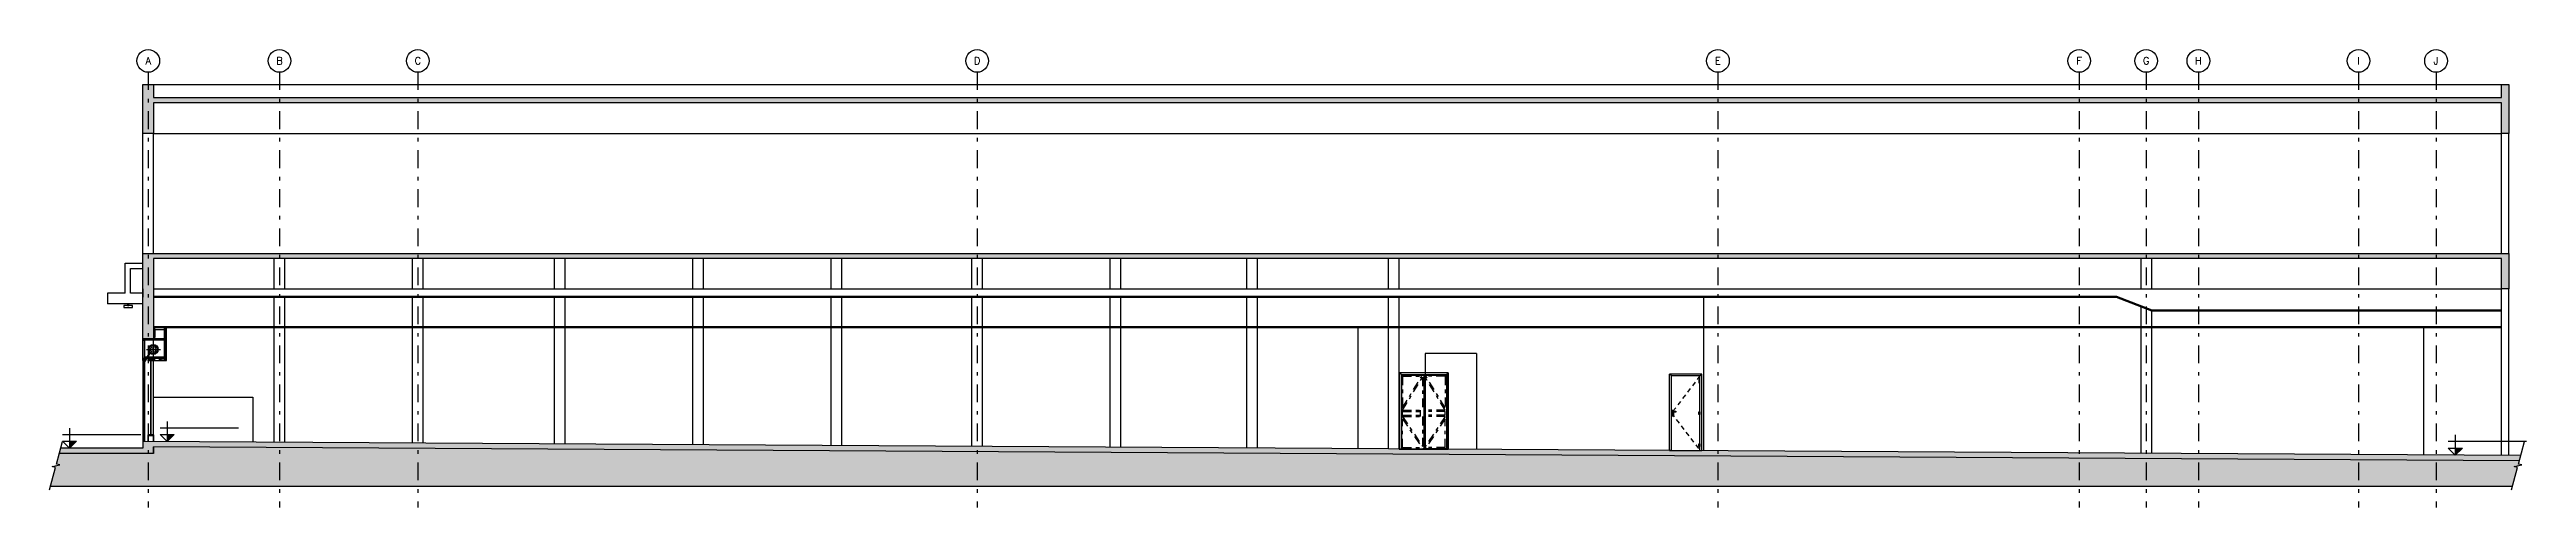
# Model space of a CAD drawing. Header units: metres. Extents: x -367 to 368, y -238 to 223.
# Drawn here: x 197.4 to 267.2, y -1.9 to 11 of the extents above; entities that cross this region are included whole.
import ezdxf
from ezdxf.enums import TextEntityAlignment as Align

# ---------------------------------------------------------------- set-up
doc = ezdxf.new("R2010")
doc.units = ezdxf.units.M
for name, pattern in [('DIVIDE', [31.75, 12.7, -6.35, 0, -6.35, 0, -6.35]), ('LA_BAU_BASES GERAIS_R00$0$LA_BAU_CORTE BB_R00$0$DASHDOT2', [0.5, 0.25, -0.125, 0, -0.125]), ('LA_BAU_BASES GERAIS_R00$0$LA_BAU_CORTE BB_R00$0$DASHED2', [0.375, 0.25, -0.125]), ('LA_BAU_BASES GERAIS_R00$0$LA_BAU_EIXO CORTE BB_R00$0$DASHDOT', [1, 0.5, -0.25, 0, -0.25])]:
    doc.linetypes.add(name, pattern=pattern)
for name, color, linetype in [('ELE-INSTALAÇÕES', 160, 'Continuous'), ('LA_BAU_BASES GERAIS_R00$0$base', 253, 'Continuous'), ('LA_BAU_BASES GERAIS_R00$0$LA_BAU_CORTE BB_R00$0$ARQ-HAC-252', 252, 'Continuous'), ('LA_BAU_BASES GERAIS_R00$0$LA_BAU_CORTE BB_R00$0$ARQ-IND-DES', 2, 'Continuous'), ('LA_BAU_BASES GERAIS_R00$0$LA_BAU_CORTE BB_R00$0$ARQ-IND-PRJ', 8, 'LA_BAU_BASES GERAIS_R00$0$LA_BAU_CORTE BB_R00$0$DASHED2'), ('LA_BAU_BASES GERAIS_R00$0$LA_BAU_EIXO CORTE BB_R00$0$ARQ-EXO', 9, 'LA_BAU_BASES GERAIS_R00$0$LA_BAU_EIXO CORTE BB_R00$0$DASHDOT'), ('LA_BAU_BASES GERAIS_R00$0$LA_BAU_EIXO CORTE BB_R00$0$ARQ-SMB', 1, 'Continuous'), ('LA_BAU_BASES GERAIS_R00$0$LA_BAU_EIXO CORTE BB_R00$0$ARQ-TXT', 7, 'Continuous')]:
    doc.layers.add(name, color=color, linetype=linetype)
doc.styles.add('LA_BAU_BASES GERAIS_R00$0$LA_BAU_EIXO CORTE BB_R00$0$R80-100-RS', font='romans.shx', dxfattribs={"height": 0.203})
doc.styles.add('LA_BAU_BASES GERAIS_R00$0$R60-125-RS', font='romans.shx', dxfattribs={"height": 0.19})
doc.styles.add('LA_BAU_BASES GERAIS_R00$0$R80-100-RS', font='romans.shx', dxfattribs={"height": 0.203})

# ---------------------------------------------------------------- blocks, each defined once
blk = doc.blocks.new('LA_BAU_BASES GERAIS_R00$0$SIMB-INICA-NÍVEL 100')
blk.add_hatch(color=256).paths.add_polyline_path([(2, 2), (0, 2), (0, 0)])
for p, q in [((-2, 3.9), (20.07, 3.9)), ((-2, 2), (2, 2)), ((0, 5.71), (0, 0))]:
    blk.add_line(p, q)
blk.add_lwpolyline([(-2, 2), (0, 0), (2, 2)])
blk = doc.blocks.new('*U55')
at = {"layer": 'LA_BAU_BASES GERAIS_R00$0$LA_BAU_EIXO CORTE BB_R00$0$ARQ-EXO'}
blk.add_lwpolyline([(0, -0.319), (0, -12.584)], dxfattribs=at)
at = {"layer": 'LA_BAU_BASES GERAIS_R00$0$LA_BAU_EIXO CORTE BB_R00$0$ARQ-SMB'}
blk.add_circle((0, 0), 0.319, dxfattribs=at)
at = {"layer": 'LA_BAU_BASES GERAIS_R00$0$LA_BAU_EIXO CORTE BB_R00$0$ARQ-TXT', "style": 'LA_BAU_BASES GERAIS_R00$0$LA_BAU_EIXO CORTE BB_R00$0$R80-100-RS'}
blk.add_attdef('EIXO', text='', height=0.203, dxfattribs=at).set_placement((0, 0.106), align=Align.TOP_CENTER)
blk = doc.blocks.new('*U57')
for p, q in [((0.91, 2.15), (0, 2.15)), ((0, 0), (0, 2.15)), ((0.055, 2.1), (0, 2.15)), ((0.855, 2.1), (0.055, 2.1)), ((0.055, 0), (0.055, 2.1)), ((0.855, 2.1), (0.91, 2.15)), ((0.855, 0), (0.855, 2.1)), ((0.91, 0), (0.91, 2.15))]:
    blk.add_line(p, q)
at = {"ltscale": 0.1}
blk.add_line((0, 0), (0.91, 0), dxfattribs=at)
for points in [[(0.12, 1.104), (0.12, 1.125), (0.07, 1.125), (0.07, 0.975), (0.12, 0.975)], [(0.12, 0.975), (0.12, 1.08)]]:
    blk.add_lwpolyline(points)
blk.add_lwpolyline([(0.083, 1.08), (0.083, 1.104), (0.176, 1.104), (0.176, 1.08)], close=True)
blk.add_circle((0.094, 1.013), 0.0167)
at = {"layer": 'LA_BAU_BASES GERAIS_R00$0$LA_BAU_CORTE BB_R00$0$ARQ-HAC-252'}
for points in [[(0.855, 1.91), (0.855, 1.99), (0.825, 1.99), (0.825, 1.91)], [(0.855, 1.09), (0.855, 1.01), (0.825, 1.01), (0.825, 1.09)], [(0.855, 0.19), (0.855, 0.11), (0.825, 0.11), (0.825, 0.19)]]:
    blk.add_lwpolyline(points, close=True, dxfattribs=at)
at = {"layer": 'LA_BAU_BASES GERAIS_R00$0$LA_BAU_CORTE BB_R00$0$ARQ-IND-PRJ', "ltscale": 0.5}
for p, q in [((0.855, 2.1), (0.055, 1.05)), ((0.055, 1.05), (0.855, 0))]:
    blk.add_line(p, q, dxfattribs=at)
blk = doc.blocks.new('*U58')
at = {"layer": 'LA_BAU_BASES GERAIS_R00$0$LA_BAU_CORTE BB_R00$0$ARQ-IND-DES'}
blk.add_lwpolyline([(-0.183, -0.682), (-0.013, -0.048), (-0.11, -0.022), (0.11, 0.022), (0.013, 0.048), (0.183, 0.682)], dxfattribs=at)
blk = doc.blocks.new('LA_BAU_BASES GERAIS_R00')
at = {"layer": 'LA_BAU_BASES GERAIS_R00$0$base'}
h = blk.add_hatch(color=256, dxfattribs=at)
h.dxf.hatch_style = 1
h.paths.add_polyline_path([(266.7, 10.063), (266.5, 10.063), (266.5, 9.694), (200.3, 9.694), (200.3, 10.063), (200, 10.063), (200, 8.684), (200.3, 8.684), (200.3, 9.544), (266.5, 9.544), (266.5, 8.685), (266.7, 8.685)])
h = blk.add_hatch(color=256, dxfattribs=at)
h.dxf.hatch_style = 1
h.paths.add_polyline_path([(200.3, 5.159), (200.3, 2.898), (200, 2.898), (200, 5.299), (266.7, 5.299), (266.7, 4.299), (266.5, 4.299), (266.5, 5.159)])
h = blk.add_hatch(dxfattribs=at)
h.set_pattern_fill('ANSI37', color=256, scale=0.0025, style=0)
h.set_pattern_definition([(45, (385.8011856, 175.673692), (-0.00561266008, 0.00561266008), []), (135, (385.8011856, 175.673692), (-0.00561266008, -0.00561266008), [])])
h.paths.add_polyline_path([(200.64, 3.199), (200.66, 3.199), (200.66, 2.279), (200.473, 2.279), (200.473, 2.299), (200.64, 2.299)])
h.paths.add_polyline_path([(200.139, 2.299), (200.286, 2.299), (200.326, 2.299), (200.326, 2.279), (200.139, 2.279)])
h.paths.add_polyline_path([(200, 2.299), (200.04, 2.299), (200.04, 2.279), (200, 2.279)])
h = blk.add_hatch(color=256, dxfattribs=at)
h.dxf.hatch_style = 1
h.paths.add_polyline_path([(197.641, -0.341), (197.681, -0.191), (200, -0.191), (200, 0), (267.04, -0.393), (267, -0.543), (200.3, -0.151), (200.3, -0.341)])
h = blk.add_hatch(dxfattribs=at)
h.set_pattern_fill('EARTH', color=256, scale=0.08, angle=45)
h.paths.add_polyline_path([(266.95, -0.731), (266.853, -0.705), (267.072, -0.66), (266.976, -0.635), (267, -0.543), (200.3, -0.151), (200.3, -0.191), (200.3, -0.341), (197.641, -0.341), (197.563, -0.635), (197.659, -0.66), (197.44, -0.705), (197.537, -0.731), (197.395, -1.261), (266.808, -1.261)])
for p, q in [((200.3, 10.063), (266.5, 10.063)), ((200, 5.299), (200, 8.684)), ((200.3, 5.299), (200.3, 8.684)), ((200.3, 8.684), (266.5, 8.684)), ((266.5, 5.299), (266.5, 8.684)), ((266.7, 5.299), (266.7, 8.685)), ((199.5, 4.179), (199.5, 5.029)), ((199.5, 5.029), (200, 5.029)), ((203.7, 4.299), (203.7, 5.159)), ((204, 4.299), (204, 5.159)), ((207.6, 4.299), (207.6, 5.159)), ((207.9, 4.299), (207.9, 5.159)), ((211.6, 4.299), (211.6, 5.159)), ((211.9, 4.299), (211.9, 5.159)), ((215.5, 4.299), (215.5, 5.159)), ((215.8, 4.299), (215.8, 5.159)), ((219.4, 4.299), (219.4, 5.159)), ((219.7, 4.299), (219.7, 5.159)), ((223.37, 4.299), (223.37, 5.159)), ((223.67, 4.299), (223.67, 5.159)), ((227.27, 4.299), (227.27, 5.159)), ((227.57, 4.299), (227.57, 5.159)), ((231.12, 4.299), (231.12, 5.159)), ((231.42, 4.299), (231.42, 5.159)), ((235.12, 4.299), (235.12, 5.159)), ((235.42, 4.299), (235.42, 5.159)), ((256.328, 5.159), (256.328, 4.299)), ((256.628, 5.159), (256.628, 4.299)), ((199.65, 4.179), (199.65, 4.879)), ((199.65, 4.879), (200, 4.879)), ((200, 4.299), (200, 4.069)), ((200.3, 4.299), (266.5, 4.299)), ((266.5, -0.39), (266.5, 4.299)), ((266.7, -0.391), (266.7, 4.299)), ((199, 4.179), (199, 3.879)), ((199.5, 4.179), (199, 4.179)), ((200, 3.879), (199, 3.879)), ((200, 4.179), (199.65, 4.179)), ((199.99, 3.879), (199.99, 2.279)), ((203.7, 3.229), (203.7, 4.069)), ((204, 3.229), (204, 4.069)), ((207.6, 3.229), (207.6, 4.069)), ((207.9, 3.229), (207.9, 4.069)), ((211.6, 3.229), (211.6, 4.069)), ((211.9, 3.229), (211.9, 4.069)), ((215.5, 3.229), (215.5, 4.069)), ((215.8, 3.229), (215.8, 4.069)), ((219.4, 3.229), (219.4, 4.069)), ((219.7, 3.229), (219.7, 4.069)), ((223.37, 3.229), (223.37, 4.069)), ((223.67, 3.229), (223.67, 4.069)), ((227.27, 3.229), (227.27, 4.069)), ((227.57, 3.229), (227.57, 4.069)), ((231.12, 3.229), (231.12, 4.069)), ((231.42, 3.229), (231.42, 4.069)), ((235.12, 3.229), (235.12, 4.069)), ((235.42, 3.229), (235.42, 4.069)), ((243.995, 4.069), (243.995, 3.229)), ((256.328, 3.797), (256.328, 3.229)), ((256.628, 3.679), (256.628, 3.229)), ((200, 2.898), (200, 0.014)), ((200, 2.299), (200, 2.898)), ((200.038, 2.896), (200.002, 2.86)), ((200.038, 2.86), (200.002, 2.896)), ((200.6, 2.898), (200.04, 2.898)), ((200.6, 2.858), (200.04, 2.858)), ((200.04, 2.858), (200.04, 2.339)), ((200.04, 2.858), (200.04, 2.384)), ((200.292, 2.858), (200.292, 2.339)), ((266.5, 3.229), (200.3, 3.229)), ((266.5, 3.199), (200.3, 3.199)), ((200.338, 3.197), (200.302, 3.161)), ((200.338, 3.161), (200.302, 3.197)), ((200.338, 2.936), (200.302, 2.9)), ((200.338, 2.9), (200.302, 2.936)), ((200.34, 3.159), (200.34, 2.938)), ((200.34, 3.159), (200.6, 3.159)), ((200.6, 3.159), (200.6, 2.898)), ((200.6, 2.898), (200.6, 2.379)), ((200.638, 3.197), (200.602, 3.161)), ((200.638, 3.161), (200.602, 3.197)), ((200.638, 2.896), (200.602, 2.86)), ((200.638, 2.86), (200.602, 2.896)), ((200.64, 2.299), (200.64, 3.199)), ((200.66, 2.279), (200.66, 3.199)), ((203.7, -0.021), (203.7, 3.199)), ((204, -0.023), (204, 3.199)), ((207.6, -0.044), (207.6, 3.199)), ((207.9, -0.046), (207.9, 3.199)), ((211.6, -0.067), (211.6, 3.199)), ((211.9, -0.069), (211.9, 3.199)), ((215.5, -0.09), (215.5, 3.199)), ((215.8, -0.092), (215.8, 3.199)), ((219.4, -0.113), (219.4, 3.199)), ((219.7, -0.115), (219.7, 3.199)), ((223.37, -0.136), (223.37, 3.199)), ((223.67, -0.138), (223.67, 3.199)), ((227.27, -0.159), (227.27, 3.199)), ((227.57, -0.161), (227.57, 3.199)), ((231.12, -0.182), (231.12, 3.199)), ((231.42, -0.184), (231.42, 3.199)), ((234.26, -0.2), (234.26, 3.199)), ((235.12, -0.206), (235.12, 3.199)), ((235.42, -0.207), (235.42, 3.199)), ((243.995, 3.199), (243.995, -0.258)), ((256.328, 3.199), (256.328, -0.33)), ((256.628, 3.199), (256.628, -0.332)), ((264.299, 3.199), (264.299, -0.377)), ((200, 2.279), (199.99, 2.279)), ((200.038, 2.337), (200.002, 2.301)), ((200.038, 2.301), (200.002, 2.337)), ((200.037, 2.247), (200.19, 2.498)), ((200.037, 2.279), (200.037, 2.279)), ((200.037, 0), (200.037, 2.247)), ((200.117, 2.379), (200.04, 2.379)), ((200.093, 2.339), (200.04, 2.339)), ((200.057, 2.241), (200.205, 2.485)), ((200.057, 0), (200.057, 2.241)), ((200.104, 2.594), (200.492, 2.594)), ((200.6, 2.339), (200.116, 2.339)), ((200.139, 2.299), (200.139, 2.279)), ((200.139, 2.279), (200.326, 2.279)), ((200.6, 2.379), (200.141, 2.379)), ((200.22, 0.188), (200.22, 2.264)), ((200.23, 0.188), (200.23, 2.278)), ((200.324, 2.337), (200.288, 2.301)), ((200.324, 2.301), (200.288, 2.337)), ((200.3, 0.187), (200.3, 2.279)), ((200.326, 2.279), (200.329, 2.279)), ((200.329, 2.279), (200.47, 2.279)), ((200.473, 2.299), (200.64, 2.299)), ((200.473, 2.279), (200.66, 2.279)), ((200.511, 2.337), (200.475, 2.301)), ((200.511, 2.301), (200.475, 2.337)), ((200.66, 2.279), (200.493, 2.279)), ((200.638, 2.377), (200.602, 2.341)), ((200.638, 2.341), (200.602, 2.377)), ((235.42, 1.935), (235.42, -0.215)), ((235.471, 1.884), (235.42, 1.935)), ((236.803, 1.935), (235.42, 1.935)), ((235.471, 1.884), (236.759, 1.884)), ((235.471, 1.884), (235.471, -0.215)), ((235.481, 1.874), (235.481, -0.205)), ((235.481, 1.874), (236.749, 1.874)), ((236.114, 1.874), (236.114, -0.205)), ((236.749, 1.874), (236.749, -0.205)), ((236.759, 1.884), (236.803, 1.935)), ((236.759, 1.884), (236.759, -0.215)), ((236.803, 1.935), (236.803, -0.215)), ((200.15, -0.001), (200.15, 0.167)), ((200.3, -0.001), (200.3, 0.167)), ((200.3, 0.167), (200.3, -0.001)), ((200.299, -0.341), (197.641, -0.341)), ((200.299, -0.341), (200.3, -0.151)), ((235.42, -0.215), (236.803, -0.215)), ((235.481, -0.205), (236.142, -0.205)), ((236.749, -0.205), (236.087, -0.205)), ((197.395, -1.261), (266.808, -1.261))]:
    blk.add_line(p, q, dxfattribs=at)
at = {"layer": 'LA_BAU_BASES GERAIS_R00$0$base', "ltscale": 0.05}
blk.add_line((237.6, 2.484), (237.6, -0.22), dxfattribs=at)
at = {"layer": 'LA_BAU_BASES GERAIS_R00$0$base', "linetype": 'LA_BAU_BASES GERAIS_R00$0$LA_BAU_CORTE BB_R00$0$DASHDOT2'}
for p, q in [((235.513, 1.839), (235.513, 0.95)), ((235.513, 0.95), (236.054, 1.839)), ((235.513, 1.839), (236.054, 1.839)), ((235.513, 0.884), (236.079, 1.814)), ((236.079, 1.814), (236.079, 0.884)), ((236.717, 0.884), (236.149, 1.814)), ((236.149, 1.814), (236.149, 0.884)), ((236.715, 1.839), (236.174, 1.839)), ((236.717, 0.95), (236.175, 1.839)), ((236.717, 1.839), (236.717, 0.95)), ((235.513, 0.884), (235.513, 0.884)), ((235.513, 0.884), (236.114, 0.884)), ((235.513, 0.739), (235.513, 0.849)), ((235.513, 0.849), (236.01, 0.849)), ((235.513, 0.739), (236.01, 0.739)), ((235.513, 0.704), (236.114, 0.704)), ((235.513, 0.704), (236.079, -0.143)), ((236.01, 0.884), (236.01, 0.704)), ((236.079, 0.704), (236.079, -0.143)), ((236.717, 0.884), (236.149, 0.884)), ((236.717, 0.849), (236.149, 0.849)), ((236.149, 0.739), (236.149, 0.849)), ((236.717, 0.739), (236.149, 0.739)), ((236.149, 0.704), (236.149, -0.143)), ((236.717, 0.704), (236.149, 0.704)), ((236.717, 0.704), (236.149, -0.143)), ((236.717, 0.739), (236.717, 0.849)), ((236.75, 0.704), (236.749, 0.704)), ((235.513, -0.17), (235.513, 0.642)), ((235.513, 0.642), (236.057, -0.17)), ((236.717, 0.642), (236.173, -0.17)), ((236.717, -0.17), (236.717, 0.642)), ((235.513, -0.17), (236.057, -0.17)), ((236.717, -0.17), (236.172, -0.17))]:
    blk.add_line(p, q, dxfattribs=at)
at = {"layer": 'LA_BAU_BASES GERAIS_R00$0$base'}
for points in [[(266.7, 8.685), (266.5, 8.685), (266.5, 9.544), (200.3, 9.544), (200.3, 8.684), (200, 8.684), (200, 10.063), (200.3, 10.063), (200.3, 9.694), (266.5, 9.694)], [(266.5, 9.694), (266.5, 10.063), (266.7, 10.063), (266.7, 8.685)], [(199.563, 3.829), (199.603, 3.829), (199.603, 3.879), (199.563, 3.879), (199.563, 3.829)], [(200, 2.858), (200.04, 2.858), (200.04, 2.898), (200, 2.898), (200, 2.858)], [(200.002, 2.86), (200.038, 2.86), (200.038, 2.896), (200.002, 2.896), (200.002, 2.86)], [(200, 2.299), (200.04, 2.299), (200.04, 2.339), (200, 2.339), (200, 2.299)], [(200, 2.299), (200.04, 2.299), (200.04, 2.279), (200, 2.279)], [(200.002, 2.301), (200.038, 2.301), (200.038, 2.337), (200.002, 2.337), (200.002, 2.301)], [(200.326, 2.279), (200.326, 2.299), (200.139, 2.299)], [(200.473, 2.339), (200.473, 2.299), (200.513, 2.299), (200.513, 2.339), (200.286, 2.339)], [(200.286, 2.339), (200.286, 2.299), (200.326, 2.299)], [(200.326, 2.279), (200.326, 2.339)], [(200.473, 2.339), (200.473, 2.279), (200.47, 2.279), (200.47, 2.336), (200.329, 2.336), (200.329, 2.279)], [(267.04, -0.393), (200, 0), (200, -0.191), (197.681, -0.191)], [(267, -0.543), (200.3, -0.151), (200.3, -0.341), (197.681, -0.341)]]:
    blk.add_lwpolyline(points, dxfattribs=at)
for points in [[(200.3, 5.159), (200.3, 2.898), (200, 2.898), (200, 5.299), (266.7, 5.299), (266.7, 4.299), (266.5, 4.299), (266.5, 5.159)], [(199.708, 3.829), (199.458, 3.829), (199.458, 3.779), (199.708, 3.779)], [(200.3, 3.159), (200.34, 3.159), (200.34, 3.199), (200.3, 3.199)], [(200.3, 2.898), (200.34, 2.898), (200.34, 2.938), (200.3, 2.938)], [(200.302, 3.161), (200.338, 3.161), (200.338, 3.197), (200.302, 3.197)], [(200.302, 2.9), (200.338, 2.9), (200.338, 2.936), (200.302, 2.936)], [(200.6, 3.159), (200.64, 3.159), (200.64, 3.199), (200.6, 3.199)], [(200.6, 2.858), (200.64, 2.858), (200.64, 2.898), (200.6, 2.898)], [(200.602, 3.161), (200.638, 3.161), (200.638, 3.197), (200.602, 3.197)], [(200.602, 2.86), (200.638, 2.86), (200.638, 2.896), (200.602, 2.896)], [(200.23, 2.264), (200.23, 2.278), (200.22, 2.278), (200.22, 2.264), (200.219, 2.264), (200.219, 2.279), (200.231, 2.279), (200.231, 2.264)], [(200.288, 2.301), (200.324, 2.301), (200.324, 2.337), (200.288, 2.337)], [(200.475, 2.301), (200.511, 2.301), (200.511, 2.337), (200.475, 2.337)], [(200.6, 2.339), (200.64, 2.339), (200.64, 2.379), (200.6, 2.379)], [(200.602, 2.341), (200.638, 2.341), (200.638, 2.377), (200.602, 2.377)], [(200.31, 0.167), (200.31, 0.187), (200.14, 0.187), (200.14, 0.167)], [(200.22, 0.202), (200.22, 0.188), (200.23, 0.188), (200.23, 0.202), (200.231, 0.202), (200.231, 0.187), (200.219, 0.187), (200.219, 0.202)]]:
    blk.add_lwpolyline(points, close=True, dxfattribs=at)
at = {"layer": 'LA_BAU_BASES GERAIS_R00$0$base', "ltscale": 0.05}
for points in [[(200.3, 4.099), (255.64, 4.099), (256.634, 3.709), (266.5, 3.709)], [(200.3, 4.069), (255.635, 4.069), (256.628, 3.679), (266.5, 3.679)], [(237.602, 2.484), (236.152, 2.484), (236.15, -0.212)], [(200.3, 1.249), (203.1, 1.249), (203.1, -0.021)]]:
    blk.add_lwpolyline(points, dxfattribs=at)
at = {"layer": 'LA_BAU_BASES GERAIS_R00$0$base'}
for radius in [0.14, 0.12, 0.0803, 0.025]:
    blk.add_circle((200.292, 2.594), radius, dxfattribs=at)
for p, values in [((200.15, 10.726), {'EIXO': 'A'}), ((200.15, 10.726), {'EIXO': 'A'}), ((203.85, 10.726), {'EIXO': 'B'}), ((203.85, 10.726), {'EIXO': 'B'}), ((207.75, 10.726), {'EIXO': 'C'}), ((207.75, 10.726), {'EIXO': 'C'}), ((223.52, 10.726), {'EIXO': 'D'}), ((223.52, 10.726), {'EIXO': 'D'}), ((244.405, 10.726), {'EIXO': 'E'}), ((244.405, 10.726), {'EIXO': 'E'}), ((254.59, 10.726), {'EIXO': 'F'}), ((254.59, 10.726), {'EIXO': 'F'}), ((256.478, 10.726), {'EIXO': 'G'}), ((256.478, 10.726), {'EIXO': 'G'}), ((257.95, 10.726), {'EIXO': 'H'}), ((257.95, 10.726), {'EIXO': 'H'}), ((262.464, 10.726), {'EIXO': 'I'}), ((262.464, 10.726), {'EIXO': 'I'}), ((264.65, 10.726), {'EIXO': 'J'}), ((264.65, 10.726), {'EIXO': 'J'})]:
    blk.add_blockref('*U55', p, dxfattribs=at).add_auto_attribs(values)
for name, p in [('*U57', (243.04, -0.252)), ('*U58', (197.55, -0.683)), ('*U58', (266.963, -0.683))]:
    blk.add_blockref(name, p, dxfattribs=at)
at = {"layer": 'LA_BAU_BASES GERAIS_R00$0$base', "xscale": 0.1000000000000014, "yscale": 0.1000000000000014, "zscale": 0.1000000000000014}
for p in [(197.931, -0.191), (200.685, -0.004), (265.193, -0.383)]:
    blk.add_blockref('LA_BAU_BASES GERAIS_R00$0$SIMB-INICA-NÍVEL 100', p, dxfattribs=at)
at = {"layer": 'LA_BAU_BASES GERAIS_R00$0$base', "style": 'LA_BAU_BASES GERAIS_R00$0$R60-125-RS'}
for p in [(242.782, 218.919), (358.637, 192.964)]:
    blk.add_attdef('S', text='', height=0.19, rotation=90, dxfattribs=at).set_placement(p, align=Align.MIDDLE_CENTER)
at = {"layer": 'LA_BAU_BASES GERAIS_R00$0$base', "style": 'LA_BAU_BASES GERAIS_R00$0$R80-100-RS'}
blk.add_attdef('ACESSO', text='', height=0.203, dxfattribs=at).set_placement((365.922, 191.987), align=Align.TOP_CENTER)
at = {"layer": 'LA_BAU_BASES GERAIS_R00$0$base', "style": 'LA_BAU_BASES GERAIS_R00$0$R60-125-RS'}
blk.add_attdef('S', text='', height=0.19, dxfattribs=at).set_placement((266.114, 180.913), align=Align.MIDDLE_CENTER)

msp = doc.modelspace()

# ---------------------------------------------------------------- block references
at = {"layer": 'ELE-INSTALAÇÕES', "color": 210, "linetype": 'DIVIDE', "ltscale": 0.01}
msp.add_blockref('LA_BAU_BASES GERAIS_R00', (0, 0), dxfattribs=at)

doc.saveas('drawing.dxf')
